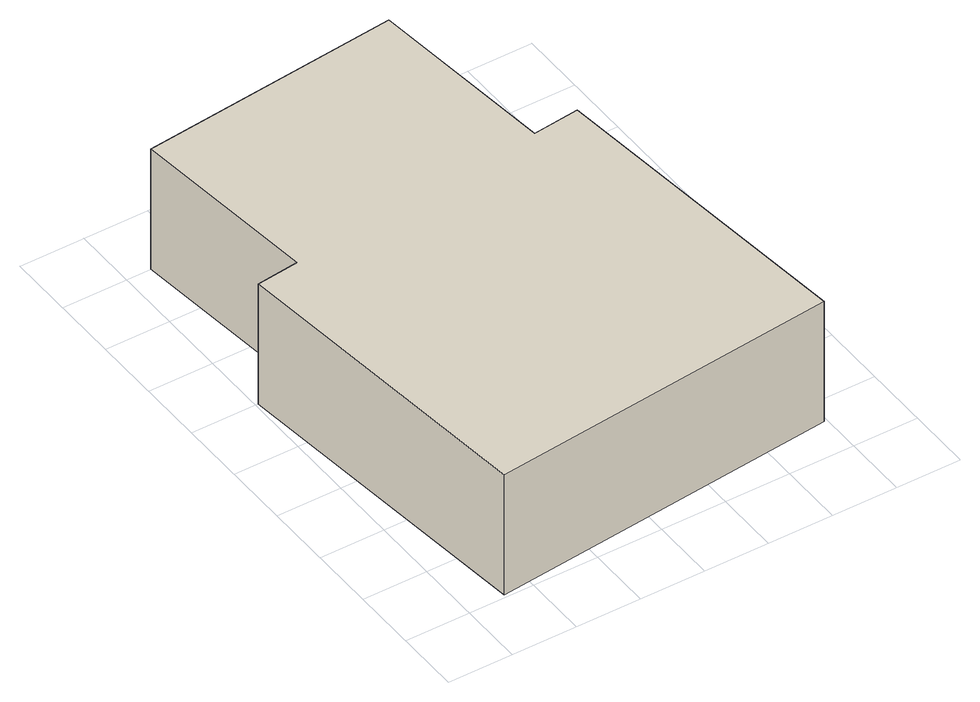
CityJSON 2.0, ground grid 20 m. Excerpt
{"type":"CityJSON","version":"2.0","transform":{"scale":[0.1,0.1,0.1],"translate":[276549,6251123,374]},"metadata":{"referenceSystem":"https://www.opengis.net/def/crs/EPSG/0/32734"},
"CityObjects":{
"building1":{"type":"Building","attributes":{"address":"4 Warwick Street Woodstock Cape Town","building":"house","building:levels":1,"building_height":4.1,"roof_height":28.5,"ground_height":24.4,"plus_code":"4FRW3C9W+J4V"},"geometry":[{"type":"Solid","lod":"1","boundaries":[[[[0,1,2,3]],[[1,4,5,2]],[[4,6,7,5]],[[6,8,9,7]],[[8,10,11,9]],[[10,12,13,11]],[[12,14,15,13]],[[14,0,3,15]],[[3,2,5,7,9,11,13,15]],[[14,12,10,8,6,4,1,0]]]]}]},
"terrain1":{"type":"TINRelief","geometry":[{"type":"CompositeSurface","lod":"1","boundaries":[[[16,17,18]],[[17,19,18]]]}]}
},
"vertices":[
[1191,124,9],[1084,1116,9],[1084,1116,419],[1191,124,419],[940,1100,9],[940,1100,419],[878,1687,9],[878,1687,419],[77,1602,9],[77,1602,419],[140,1014,9],[140,1014,419],[9,999,9],[9,999,419],[116,10,9],[116,10,419],
[1170,323,9],[1291,612,9],[1127,718,9],[1260,965,9]
]}
